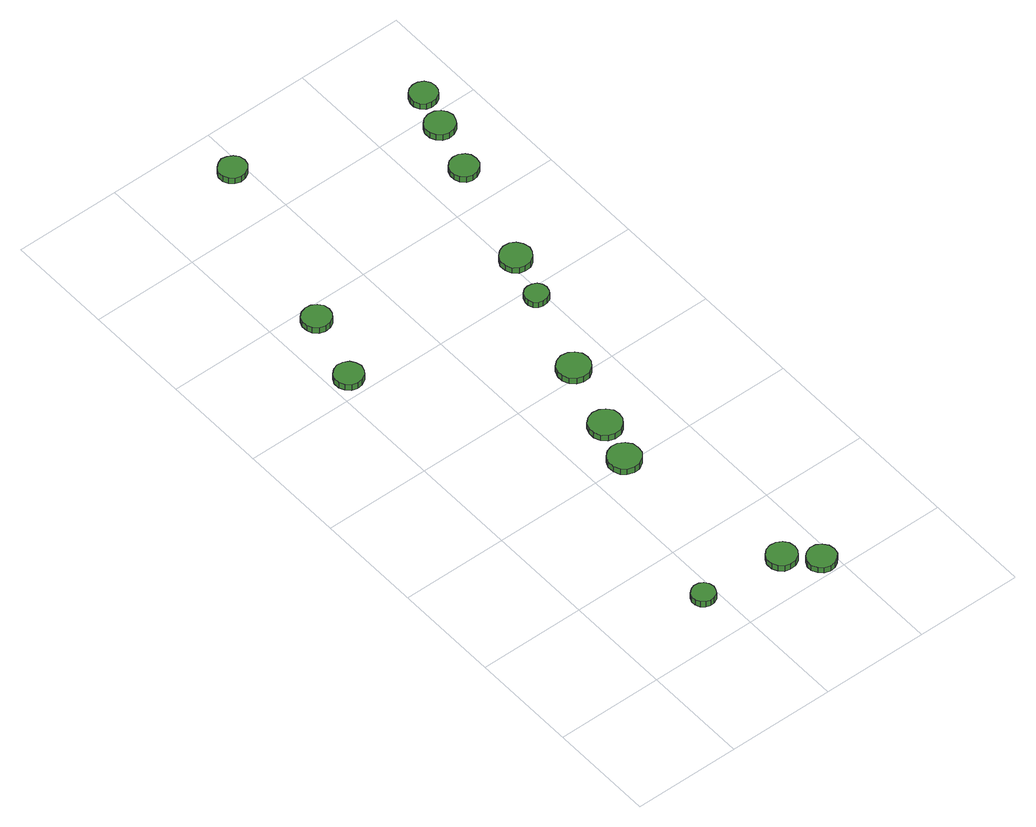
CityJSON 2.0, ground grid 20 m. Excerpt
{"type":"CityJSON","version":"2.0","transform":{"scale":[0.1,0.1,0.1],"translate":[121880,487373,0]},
"CityObjects":{
"tree1":{"type":"SolitaryVegetationObject","attributes":{"function":"something"},"geometry":[{"type":"MultiSurface","lod":"1","boundaries":[[[0,1,2,3,4,5,6,7,8,9,10,11,12,13,14]],[[15,16,17,18,19,20,21,22,23,24,25,26,27,28,29]],[[0,29,28,1]],[[1,28,27,2]],[[2,27,26,3]],[[3,26,25,4]],[[4,25,24,5]],[[5,24,23,6]],[[6,23,22,7]],[[7,22,21,8]],[[8,21,20,9]],[[9,20,19,10]],[[10,19,18,11]],[[11,18,17,12]],[[12,17,16,13]],[[13,16,15,14]],[[14,15,29,0]]]}]},
"tree2":{"type":"SolitaryVegetationObject","attributes":{"function":"something"},"geometry":[{"type":"MultiSurface","lod":"1","boundaries":[[[30,31,32,33,34,35,36,37,38,39,40,41,42,43,44]],[[45,46,47,48,49,50,51,52,53,54,55,56,57,58,59]],[[30,59,58,31]],[[31,58,57,32]],[[32,57,56,33]],[[33,56,55,34]],[[34,55,54,35]],[[35,54,53,36]],[[36,53,52,37]],[[37,52,51,38]],[[38,51,50,39]],[[39,50,49,40]],[[40,49,48,41]],[[41,48,47,42]],[[42,47,46,43]],[[43,46,45,44]],[[44,45,59,30]]]}]},
"tree3":{"type":"SolitaryVegetationObject","attributes":{"function":"something"},"geometry":[{"type":"MultiSurface","lod":"1","boundaries":[[[60,61,62,63,64,65,66,67,68,69,70,71,72,73,74]],[[75,76,77,78,79,80,81,82,83,84,85,86,87,88,89]],[[60,89,88,61]],[[61,88,87,62]],[[62,87,86,63]],[[63,86,85,64]],[[64,85,84,65]],[[65,84,83,66]],[[66,83,82,67]],[[67,82,81,68]],[[68,81,80,69]],[[69,80,79,70]],[[70,79,78,71]],[[71,78,77,72]],[[72,77,76,73]],[[73,76,75,74]],[[74,75,89,60]]]}]},
"tree4":{"type":"SolitaryVegetationObject","attributes":{"function":"something"},"geometry":[{"type":"MultiSurface","lod":"1","boundaries":[[[90,91,92,93,94,95,96,97,98,99,100,101,102,103,104]],[[105,106,107,108,109,110,111,112,113,114,115,116,117,118,119]],[[90,119,118,91]],[[91,118,117,92]],[[92,117,116,93]],[[93,116,115,94]],[[94,115,114,95]],[[95,114,113,96]],[[96,113,112,97]],[[97,112,111,98]],[[98,111,110,99]],[[99,110,109,100]],[[100,109,108,101]],[[101,108,107,102]],[[102,107,106,103]],[[103,106,105,104]],[[104,105,119,90]]]}]},
"tree5":{"type":"SolitaryVegetationObject","attributes":{"function":"something"},"geometry":[{"type":"MultiSurface","lod":"1","boundaries":[[[120,121,122,123,124,125,126,127,128,129,130,131,132,133,134]],[[135,136,137,138,139,140,141,142,143,144,145,146,147,148,149]],[[120,149,148,121]],[[121,148,147,122]],[[122,147,146,123]],[[123,146,145,124]],[[124,145,144,125]],[[125,144,143,126]],[[126,143,142,127]],[[127,142,141,128]],[[128,141,140,129]],[[129,140,139,130]],[[130,139,138,131]],[[131,138,137,132]],[[132,137,136,133]],[[133,136,135,134]],[[134,135,149,120]]]}]},
"tree6":{"type":"SolitaryVegetationObject","attributes":{"function":"something"},"geometry":[{"type":"MultiSurface","lod":"1","boundaries":[[[150,151,152,153,154,155,156,157,158,159,160,161,162,163,164]],[[165,166,167,168,169,170,171,172,173,174,175,176,177,178,179]],[[150,179,178,151]],[[151,178,177,152]],[[152,177,176,153]],[[153,176,175,154]],[[154,175,174,155]],[[155,174,173,156]],[[156,173,172,157]],[[157,172,171,158]],[[158,171,170,159]],[[159,170,169,160]],[[160,169,168,161]],[[161,168,167,162]],[[162,167,166,163]],[[163,166,165,164]],[[164,165,179,150]]]}]},
"tree7":{"type":"SolitaryVegetationObject","attributes":{"function":"something"},"geometry":[{"type":"MultiSurface","lod":"1","boundaries":[[[180,181,182,183,184,185,186,187,188,189,190,191,192,193,194]],[[195,196,197,198,199,200,201,202,203,204,205,206,207,208,209]],[[180,209,208,181]],[[181,208,207,182]],[[182,207,206,183]],[[183,206,205,184]],[[184,205,204,185]],[[185,204,203,186]],[[186,203,202,187]],[[187,202,201,188]],[[188,201,200,189]],[[189,200,199,190]],[[190,199,198,191]],[[191,198,197,192]],[[192,197,196,193]],[[193,196,195,194]],[[194,195,209,180]]]}]},
"tree8":{"type":"SolitaryVegetationObject","attributes":{"function":"something"},"geometry":[{"type":"MultiSurface","lod":"1","boundaries":[[[210,211,212,213,214,215,216,217,218,219,220,221,222,223,224]],[[225,226,227,228,229,230,231,232,233,234,235,236,237,238,239]],[[210,239,238,211]],[[211,238,237,212]],[[212,237,236,213]],[[213,236,235,214]],[[214,235,234,215]],[[215,234,233,216]],[[216,233,232,217]],[[217,232,231,218]],[[218,231,230,219]],[[219,230,229,220]],[[220,229,228,221]],[[221,228,227,222]],[[222,227,226,223]],[[223,226,225,224]],[[224,225,239,210]]]}]},
"tree9":{"type":"SolitaryVegetationObject","attributes":{"function":"something"},"geometry":[{"type":"MultiSurface","lod":"1","boundaries":[[[240,241,242,243,244,245,246,247,248,249,250,251,252,253,254]],[[255,256,257,258,259,260,261,262,263,264,265,266,267,268,269]],[[240,269,268,241]],[[241,268,267,242]],[[242,267,266,243]],[[243,266,265,244]],[[244,265,264,245]],[[245,264,263,246]],[[246,263,262,247]],[[247,262,261,248]],[[248,261,260,249]],[[249,260,259,250]],[[250,259,258,251]],[[251,258,257,252]],[[252,257,256,253]],[[253,256,255,254]],[[254,255,269,240]]]}]},
"tree10":{"type":"SolitaryVegetationObject","attributes":{"function":"something"},"geometry":[{"type":"MultiSurface","lod":"1","boundaries":[[[270,271,272,273,274,275,276,277,278,279,280,281,282,283,284]],[[285,286,287,288,289,290,291,292,293,294,295,296,297,298,299]],[[270,299,298,271]],[[271,298,297,272]],[[272,297,296,273]],[[273,296,295,274]],[[274,295,294,275]],[[275,294,293,276]],[[276,293,292,277]],[[277,292,291,278]],[[278,291,290,279]],[[279,290,289,280]],[[280,289,288,281]],[[281,288,287,282]],[[282,287,286,283]],[[283,286,285,284]],[[284,285,299,270]]]}]},
"tree11":{"type":"SolitaryVegetationObject","attributes":{"function":"something"},"geometry":[{"type":"MultiSurface","lod":"1","boundaries":[[[300,301,302,303,304,305,306,307,308,309,310,311,312,313,314]],[[315,316,317,318,319,320,321,322,323,324,325,326,327,328,329]],[[300,329,328,301]],[[301,328,327,302]],[[302,327,326,303]],[[303,326,325,304]],[[304,325,324,305]],[[305,324,323,306]],[[306,323,322,307]],[[307,322,321,308]],[[308,321,320,309]],[[309,320,319,310]],[[310,319,318,311]],[[311,318,317,312]],[[312,317,316,313]],[[313,316,315,314]],[[314,315,329,300]]]}]},
"tree12":{"type":"SolitaryVegetationObject","attributes":{"function":"something"},"geometry":[{"type":"MultiSurface","lod":"1","boundaries":[[[330,331,332,333,334,335,336,337,338,339,340,341,342,343,344]],[[345,346,347,348,349,350,351,352,353,354,355,356,357,358,359]],[[330,359,358,331]],[[331,358,357,332]],[[332,357,356,333]],[[333,356,355,334]],[[334,355,354,335]],[[335,354,353,336]],[[336,353,352,337]],[[337,352,351,338]],[[338,351,350,339]],[[339,350,349,340]],[[340,349,348,341]],[[341,348,347,342]],[[342,347,346,343]],[[343,346,345,344]],[[344,345,359,330]]]}]},
"tree13":{"type":"SolitaryVegetationObject","attributes":{"function":"something"},"geometry":[{"type":"MultiSurface","lod":"1","boundaries":[[[360,361,362,363,364,365,366,367,368,369,370,371,372,373,374]],[[375,376,377,378,379,380,381,382,383,384,385,386,387,388,389]],[[360,389,388,361]],[[361,388,387,362]],[[362,387,386,363]],[[363,386,385,364]],[[364,385,384,365]],[[365,384,383,366]],[[366,383,382,367]],[[367,382,381,368]],[[368,381,380,369]],[[369,380,379,370]],[[370,379,378,371]],[[371,378,377,372]],[[372,377,376,373]],[[373,376,375,374]],[[374,375,389,360]]]}]},
"tree14":{"type":"SolitaryVegetationObject","attributes":{"function":"something"},"geometry":[{"type":"MultiSurface","lod":"1","boundaries":[[[390,391,392,393,394,395,396,397,398,399,400,401,402,403,404]],[[405,406,407,408,409,410,411,412,413,414,415,416,417,418,419]],[[390,419,418,391]],[[391,418,417,392]],[[392,417,416,393]],[[393,416,415,394]],[[394,415,414,395]],[[395,414,413,396]],[[396,413,412,397]],[[397,412,411,398]],[[398,411,410,399]],[[399,410,409,400]],[[400,409,408,401]],[[401,408,407,402]],[[402,407,406,403]],[[403,406,405,404]],[[404,405,419,390]]]}]}
},
"vertices":[
[194,87,22],[192,96,22],[187,104,22],[179,108,22],[170,109,22],[162,106,22],[155,100,22],[151,92,22],[151,83,22],[155,75,22],[162,69,22],[170,66,22],[179,67,22],[187,71,22],[192,79,22],[192,79,9],[187,71,9],[179,67,9],[170,66,9],[162,69,9],[155,75,9],[151,83,9],[151,92,9],[155,100,9],[162,106,9],[170,109,9],[179,108,9],[187,104,9],[192,96,9],[194,87,9],
[62,837,16],[59,848,16],[53,857,16],[43,862,16],[32,864,16],[22,860,16],[14,853,16],[9,843,16],[9,832,16],[14,822,16],[22,814,16],[32,811,16],[43,812,16],[53,818,16],[59,826,16],[59,826,3],[53,818,3],[43,812,3],[32,811,3],[22,814,3],[14,822,3],[9,832,3],[9,843,3],[14,853,3],[22,860,3],[32,864,3],[43,862,3],[53,857,3],[59,848,3],[62,837,3],
[354,72,21],[352,83,21],[345,92,21],[335,98,21],[324,99,21],[313,96,21],[305,88,21],[300,78,21],[300,66,21],[305,56,21],[313,48,21],[324,45,21],[335,46,21],[345,52,21],[352,61,21],[352,61,8],[345,52,8],[335,46,8],[324,45,8],[313,48,8],[305,56,8],[300,66,8],[300,78,8],[305,88,8],[313,96,8],[324,99,8],[335,98,8],[345,92,8],[352,83,8],[354,72,8],
[100,967,18],[98,978,18],[91,987,18],[82,992,18],[71,993,18],[60,990,18],[52,983,18],[48,973,18],[48,962,18],[52,952,18],[60,944,18],[71,941,18],[82,942,18],[91,947,18],[98,956,18],[98,956,5],[91,947,5],[82,942,5],[71,941,5],[60,944,5],[52,952,5],[48,962,5],[48,973,5],[52,983,5],[60,990,5],[71,993,5],[82,992,5],[91,987,5],[98,978,5],[100,967,5],
[403,29,17],[401,40,17],[394,49,17],[385,55,17],[374,56,17],[363,52,17],[355,45,17],[350,35,17],[350,24,17],[355,14,17],[363,6,17],[374,3,17],[385,4,17],[394,10,17],[401,18,17],[401,18,4],[394,10,4],[385,4,4],[374,3,4],[363,6,4],[355,14,4],[350,24,4],[350,35,4],[355,45,4],[363,52,4],[374,56,4],[385,55,4],[394,49,4],[401,40,4],[403,29,4],
[295,404,21],[293,416,21],[285,426,21],[274,433,21],[262,434,21],[250,430,21],[241,422,21],[236,410,21],[236,398,21],[241,386,21],[250,378,21],[262,374,21],[274,375,21],[285,382,21],[293,392,21],[293,392,8],[285,382,8],[274,375,8],[262,374,8],[250,378,8],[241,386,8],[236,398,8],[236,410,8],[241,422,8],[250,430,8],[262,434,8],[274,433,8],[285,426,8],[293,416,8],[295,404,8],
[320,484,18],[318,496,18],[310,506,18],[300,512,18],[287,514,18],[275,510,18],[266,502,18],[261,490,18],[261,478,18],[266,466,18],[275,458,18],[287,454,18],[300,455,18],[310,462,18],[318,472,18],[318,472,5],[310,462,5],[300,455,5],[287,454,5],[275,458,5],[266,466,5],[261,478,5],[261,490,5],[266,502,5],[275,510,5],[287,514,5],[300,512,5],[310,506,5],[318,496,5],[320,484,5],
[361,615,17],[359,627,17],[351,637,17],[341,643,17],[328,645,17],[316,641,17],[307,633,17],[302,621,17],[302,609,17],[307,597,17],[316,589,17],[328,585,17],[341,586,17],[351,593,17],[359,603,17],[359,603,4],[351,593,4],[341,586,4],[328,585,4],[316,589,4],[307,597,4],[302,609,4],[302,621,4],[307,633,4],[316,641,4],[328,645,4],[341,643,4],[351,637,4],[359,627,4],[361,615,4],
[203,1310,18],[201,1321,18],[194,1329,18],[185,1334,18],[175,1336,18],[165,1332,18],[157,1325,18],[152,1316,18],[152,1305,18],[157,1295,18],[165,1288,18],[175,1285,18],[185,1286,18],[194,1291,18],[201,1300,18],[201,1300,5],[194,1291,5],[185,1286,5],[175,1285,5],[165,1288,5],[157,1295,5],[152,1305,5],[152,1316,5],[157,1325,5],[165,1332,5],[175,1336,5],[185,1334,5],[194,1329,5],[201,1321,5],[203,1310,5],
[407,777,18],[405,786,18],[400,793,18],[392,797,18],[383,798,18],[375,796,18],[368,790,18],[365,781,18],[365,773,18],[368,764,18],[375,758,18],[383,756,18],[392,757,18],[400,761,18],[405,768,18],[405,768,5],[400,761,5],[392,757,5],[383,756,5],[375,758,5],[368,764,5],[365,773,5],[365,781,5],[368,790,5],[375,796,5],[383,798,5],[392,797,5],[400,793,5],[405,786,5],[407,777,5],
[439,860,22],[436,872,22],[429,882,22],[419,888,22],[407,889,22],[396,885,22],[387,877,22],[382,866,22],[382,854,22],[387,843,22],[396,835,22],[407,832,22],[419,833,22],[429,839,22],[436,849,22],[436,849,9],[429,839,9],[419,833,9],[407,832,9],[396,835,9],[387,843,9],[382,854,9],[382,866,9],[387,877,9],[396,885,9],[407,889,9],[419,888,9],[429,882,9],[436,872,9],[439,860,9],
[497,1068,22],[495,1079,22],[489,1087,22],[479,1093,22],[468,1094,22],[458,1091,22],[450,1083,22],[446,1073,22],[446,1063,22],[450,1053,22],[458,1045,22],[468,1042,22],[479,1043,22],[489,1049,22],[495,1057,22],[495,1057,9],[489,1049,9],[479,1043,9],[468,1042,9],[458,1045,9],[450,1053,9],[446,1063,9],[446,1073,9],[450,1083,9],[458,1091,9],[468,1094,9],[479,1093,9],[489,1087,9],[495,1079,9],[497,1068,9],
[531,1169,18],[528,1180,18],[522,1189,18],[512,1195,18],[500,1196,18],[489,1193,18],[481,1185,18],[476,1175,18],[476,1163,18],[481,1153,18],[489,1145,18],[500,1142,18],[512,1143,18],[522,1149,18],[528,1158,18],[528,1158,5],[522,1149,5],[512,1143,5],[500,1142,5],[489,1145,5],[481,1153,5],[476,1163,5],[476,1175,5],[481,1185,5],[489,1193,5],[500,1196,5],[512,1195,5],[522,1189,5],[528,1180,5],[531,1169,5],
[551,1239,16],[549,1249,16],[543,1258,16],[533,1263,16],[523,1264,16],[513,1261,16],[505,1254,16],[501,1244,16],[501,1234,16],[505,1224,16],[513,1217,16],[523,1214,16],[533,1215,16],[543,1220,16],[549,1229,16],[549,1229,3],[543,1220,3],[533,1215,3],[523,1214,3],[513,1217,3],[505,1224,3],[501,1234,3],[501,1244,3],[505,1254,3],[513,1261,3],[523,1264,3],[533,1263,3],[543,1258,3],[549,1249,3],[551,1239,3]
]}
